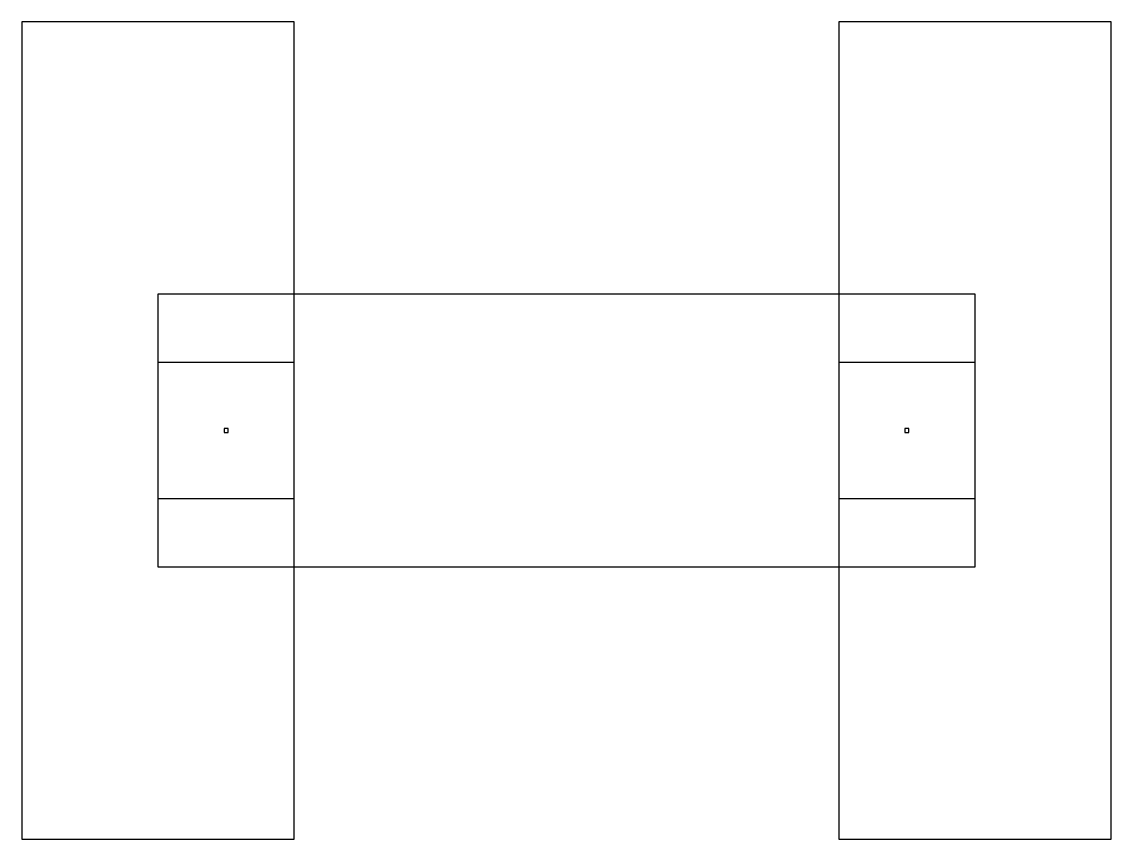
# Model space of a CAD drawing. Header units: millimetres. Extents: x 10 to 90, y 20 to 80.
import ezdxf

# ---------------------------------------------------------------- set-up
doc = ezdxf.new("R2010")
doc.units = ezdxf.units.MM
for name, color, linetype in [('L1_Copper', 7, 'CONTINUOUS'), ('L1_Generic_Barrier', 7, 'CONTINUOUS'), ('L2_Copper', 7, 'CONTINUOUS'), ('L2_Generic_Barrier', 7, 'CONTINUOUS'), ('L3_Copper', 7, 'CONTINUOUS'), ('L3_Generic_Barrier', 7, 'CONTINUOUS'), ('L4_Copper', 7, 'CONTINUOUS'), ('L4_Generic_Barrier', 7, 'CONTINUOUS'), ('L5_Copper', 7, 'CONTINUOUS')]:
    doc.layers.add(name, color=color, linetype=linetype)

msp = doc.modelspace()

# ---------------------------------------------------------------- linework, layer by layer
at = {"layer": 'L1_Copper', "color": 35, "true_color": 0xb87333}
for points in [[(10, 20), (30, 20), (30, 80), (10, 80)], [(70, 20), (90, 20), (90, 80), (70, 80)]]:
    msp.add_lwpolyline(points, close=True, dxfattribs=at)
at = {"layer": 'L1_Generic_Barrier', "color": 8}
for points in [[(24.85, 49.85), (25.15, 49.85), (25.15, 50.15), (24.85, 50.15)], [(74.85, 49.85), (75.15, 49.85), (75.15, 50.15), (74.85, 50.15)]]:
    msp.add_lwpolyline(points, close=True, dxfattribs=at)
at = {"layer": 'L2_Copper', "color": 35, "true_color": 0xb87333}
for points in [[(24.85, 49.85), (25.15, 49.85), (25.15, 50.15), (24.85, 50.15)], [(74.85, 49.85), (75.15, 49.85), (75.15, 50.15), (74.85, 50.15)]]:
    msp.add_lwpolyline(points, close=True, dxfattribs=at)
at = {"layer": 'L2_Generic_Barrier', "color": 8}
for points in [[(24.85, 49.85), (25.15, 49.85), (25.15, 50.15), (24.85, 50.15)], [(74.85, 49.85), (75.15, 49.85), (75.15, 50.15), (74.85, 50.15)]]:
    msp.add_lwpolyline(points, close=True, dxfattribs=at)
at = {"layer": 'L3_Copper', "color": 35, "true_color": 0xb87333}
for points in [[(20, 45), (30, 45), (30, 55), (20, 55)], [(70, 45), (80, 45), (80, 55), (70, 55)], [(24.85, 49.85), (25.15, 49.85), (25.15, 50.15), (24.85, 50.15)], [(74.85, 49.85), (75.15, 49.85), (75.15, 50.15), (74.85, 50.15)]]:
    msp.add_lwpolyline(points, close=True, dxfattribs=at)
at = {"layer": 'L3_Generic_Barrier', "color": 8}
for points in [[(24.85, 49.85), (25.15, 49.85), (25.15, 50.15), (24.85, 50.15)], [(74.85, 49.85), (75.15, 49.85), (75.15, 50.15), (74.85, 50.15)]]:
    msp.add_lwpolyline(points, close=True, dxfattribs=at)
at = {"layer": 'L4_Copper', "color": 35, "true_color": 0xb87333}
for points in [[(24.85, 49.85), (25.15, 49.85), (25.15, 50.15), (24.85, 50.15)], [(74.85, 49.85), (75.15, 49.85), (75.15, 50.15), (74.85, 50.15)]]:
    msp.add_lwpolyline(points, close=True, dxfattribs=at)
at = {"layer": 'L4_Generic_Barrier', "color": 8}
for points in [[(24.85, 49.85), (25.15, 49.85), (25.15, 50.15), (24.85, 50.15)], [(74.85, 49.85), (75.15, 49.85), (75.15, 50.15), (74.85, 50.15)]]:
    msp.add_lwpolyline(points, close=True, dxfattribs=at)
at = {"layer": 'L5_Copper', "color": 35, "true_color": 0xb87333}
for points in [[(20, 40), (80, 40), (80, 60), (20, 60)], [(24.85, 49.85), (25.15, 49.85), (25.15, 50.15), (24.85, 50.15)], [(74.85, 49.85), (75.15, 49.85), (75.15, 50.15), (74.85, 50.15)]]:
    msp.add_lwpolyline(points, close=True, dxfattribs=at)

doc.saveas('drawing.dxf')
